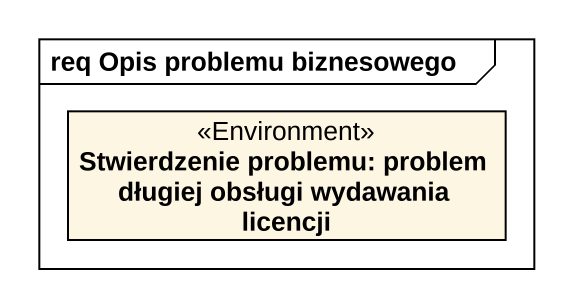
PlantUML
@startuml
mainframe req Opis problemu biznesowego
hide circle
hide empty members
class "Stwierdzenie problemu: problem długiej obsługi wydawania licencji" as Stwierdzenie_problemu <<Environment>>
@enduml
